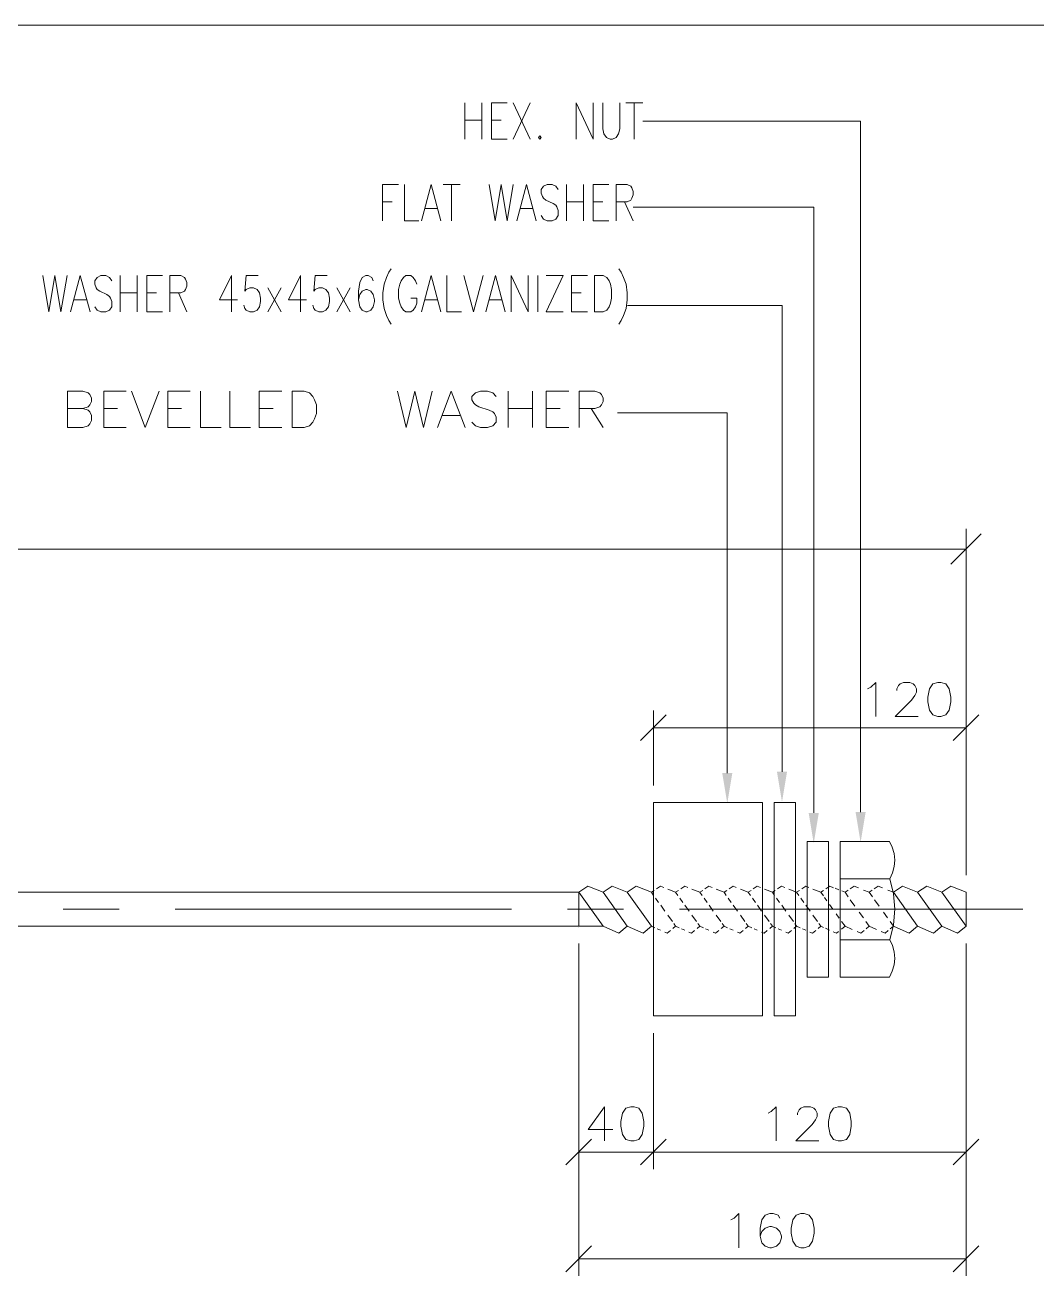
# Model space of a CAD drawing. Header units: millimetres. Extents: x 2 to 579, y 1 to 405.
# Drawn here: x 207.4 to 252.5, y 155.8 to 211.6 of the extents above; entities that cross this region are included whole.
import ezdxf

# ---------------------------------------------------------------- set-up
doc = ezdxf.new("R2010")
doc.units = ezdxf.units.MM
doc.linetypes.add('XKITLINE00', pattern=[0])
doc.layers.add('GraphicObject', color=6, linetype='Continuous', lineweight=0)
doc.layers.add('LinkedObject', color=7, linetype='Continuous', lineweight=0)

# ---------------------------------------------------------------- blocks, each defined once
blk = doc.blocks.new('*A3')
at = {"layer": 'GraphicObject', "color": 3, "linetype": 'XKITLINE00', "lineweight": 0}
blk.add_line((254.94, 211.629), (120.38, 211.629), dxfattribs=at)
blk = doc.blocks.new('*A4')
at = {"layer": 'LinkedObject'}
for points in [[(238.927, 178.242), (238.702, 176.892), (238.477, 178.242)], [(241.369, 178.303), (241.144, 176.953), (240.919, 178.303)], [(242.784, 176.463), (242.559, 175.113), (242.334, 176.463)], [(244.877, 176.503), (244.652, 175.153), (244.427, 176.503)]]:
    blk.add_hatch(color=1, dxfattribs=at).paths.add_polyline_path(points, flags=17)
at = {"layer": 'LinkedObject', "color": 2, "linetype": 'XKITLINE00', "lineweight": 0}
for p, q in [((226.989, 208.155), (226.989, 206.535)), ((227.745, 208.155), (227.745, 206.535)), ((228.177, 206.535), (228.177, 208.155)), ((228.177, 208.155), (228.879, 208.155)), ((229.905, 208.155), (229.149, 206.535)), ((229.149, 208.155), (229.905, 206.535)), ((231.957, 206.535), (231.957, 208.155)), ((231.957, 208.155), (232.713, 206.535)), ((232.713, 206.535), (232.713, 208.155)), ((233.145, 208.155), (233.145, 206.998)), ((233.901, 206.998), (233.901, 208.155)), ((234.171, 208.155), (234.927, 208.155)), ((234.549, 208.155), (234.549, 206.535)), ((226.989, 207.384), (227.745, 207.384)), ((228.177, 207.384), (228.609, 207.384)), ((230.337, 206.689), (230.283, 206.612)), ((230.283, 206.612), (230.337, 206.535)), ((230.391, 206.612), (230.337, 206.689)), ((230.337, 206.535), (230.391, 206.612)), ((233.145, 206.998), (233.199, 206.766)), ((233.199, 206.766), (233.307, 206.612)), ((233.307, 206.612), (233.469, 206.535)), ((233.577, 206.535), (233.739, 206.612)), ((233.739, 206.612), (233.847, 206.766)), ((233.847, 206.766), (233.901, 206.998)), ((228.879, 206.535), (228.177, 206.535)), ((233.469, 206.535), (233.577, 206.535)), ((223.322, 202.894), (223.322, 204.514)), ((223.322, 204.514), (224.024, 204.514)), ((224.294, 204.514), (224.294, 202.894)), ((225.05, 202.894), (225.482, 204.514)), ((225.482, 204.514), (225.914, 202.894)), ((226.022, 204.514), (226.778, 204.514)), ((226.4, 204.514), (226.4, 202.894)), ((228.074, 204.514), (228.344, 202.894)), ((228.344, 202.894), (228.614, 204.514)), ((228.614, 204.514), (228.884, 202.894)), ((228.884, 202.894), (229.154, 204.514)), ((229.316, 202.894), (229.748, 204.514)), ((229.748, 204.514), (230.18, 202.894)), ((230.396, 204.282), (230.504, 204.436)), ((230.504, 204.436), (230.666, 204.514)), ((230.666, 204.514), (230.882, 204.514)), ((230.882, 204.514), (231.044, 204.436)), ((231.044, 204.436), (231.152, 204.282)), ((231.53, 204.514), (231.53, 202.894)), ((232.286, 204.514), (232.286, 202.894)), ((232.718, 202.894), (232.718, 204.514)), ((232.718, 204.514), (233.42, 204.514)), ((233.744, 202.894), (233.744, 204.514)), ((233.744, 204.514), (234.23, 204.514)), ((234.23, 204.514), (234.392, 204.436)), ((234.392, 204.436), (234.446, 204.359)), ((234.446, 204.359), (234.5, 204.205)), ((230.396, 204.128), (230.396, 204.282)), ((230.45, 203.974), (230.396, 204.128)), ((230.504, 203.896), (230.45, 203.974)), ((230.612, 203.819), (230.504, 203.896)), ((230.936, 203.665), (230.612, 203.819)), ((234.392, 203.819), (234.23, 203.742)), ((234.446, 203.896), (234.392, 203.819)), ((234.5, 204.051), (234.446, 203.896)), ((234.5, 204.205), (234.5, 204.051)), ((223.322, 203.742), (223.754, 203.742)), ((225.212, 203.434), (225.752, 203.434)), ((229.478, 203.434), (230.018, 203.434)), ((231.044, 203.588), (230.936, 203.665)), ((231.098, 203.511), (231.044, 203.588)), ((231.152, 203.356), (231.098, 203.511)), ((231.152, 203.125), (231.152, 203.356)), ((231.53, 203.742), (232.286, 203.742)), ((232.718, 203.742), (233.15, 203.742)), ((234.23, 203.742), (233.744, 203.742)), ((234.122, 203.742), (234.5, 202.894)), ((224.294, 202.894), (224.942, 202.894)), ((230.396, 203.125), (230.504, 202.971)), ((230.504, 202.971), (230.666, 202.894)), ((230.666, 202.894), (230.882, 202.894)), ((230.882, 202.894), (231.044, 202.971)), ((231.044, 202.971), (231.152, 203.125)), ((233.42, 202.894), (232.718, 202.894)), ((208.158, 200.444), (208.428, 198.824)), ((208.428, 198.824), (208.698, 200.444)), ((208.698, 200.444), (208.968, 198.824)), ((208.968, 198.824), (209.238, 200.444)), ((209.4, 198.824), (209.832, 200.444)), ((209.832, 200.444), (210.264, 198.824)), ((210.588, 200.367), (210.75, 200.444)), ((210.75, 200.444), (210.966, 200.444)), ((210.966, 200.444), (211.128, 200.367)), ((211.614, 200.444), (211.614, 198.824)), ((212.37, 200.444), (212.37, 198.824)), ((212.802, 198.824), (212.802, 200.444)), ((212.802, 200.444), (213.504, 200.444)), ((213.828, 198.824), (213.828, 200.444)), ((213.828, 200.444), (214.314, 200.444)), ((214.314, 200.444), (214.476, 200.367)), ((216.582, 200.444), (216.042, 199.364)), ((216.582, 198.824), (216.582, 200.444)), ((217.176, 199.749), (217.23, 200.444)), ((217.23, 200.444), (217.77, 200.444)), ((219.66, 200.444), (219.12, 199.364)), ((219.66, 198.824), (219.66, 200.444)), ((220.254, 199.749), (220.308, 200.444)), ((220.308, 200.444), (220.848, 200.444)), ((222.576, 200.444), (222.414, 200.367)), ((222.684, 200.444), (222.576, 200.444)), ((222.846, 200.367), (222.684, 200.444)), ((223.494, 200.367), (223.602, 200.598)), ((223.602, 200.598), (223.71, 200.752)), ((224.358, 200.444), (224.25, 200.367)), ((224.574, 200.444), (224.358, 200.444)), ((224.682, 200.367), (224.574, 200.444)), ((225.06, 198.824), (225.492, 200.444)), ((225.492, 200.444), (225.924, 198.824)), ((226.194, 200.444), (226.194, 198.824)), ((226.95, 200.444), (227.382, 198.824)), ((227.382, 198.824), (227.814, 200.444)), ((227.922, 198.824), (228.354, 200.444)), ((228.354, 200.444), (228.786, 198.824)), ((229.056, 198.824), (229.056, 200.444)), ((229.056, 200.444), (229.812, 198.824)), ((229.812, 198.824), (229.812, 200.444)), ((230.244, 200.444), (230.244, 198.824)), ((230.622, 200.444), (231.378, 200.444)), ((231.378, 200.444), (230.622, 198.824)), ((231.756, 198.824), (231.756, 200.444)), ((231.756, 200.444), (232.458, 200.444)), ((232.782, 198.824), (232.782, 200.444)), ((232.782, 200.444), (233.16, 200.444)), ((233.16, 200.444), (233.322, 200.367)), ((233.97, 200.598), (233.862, 200.752)), ((234.078, 200.367), (233.97, 200.598)), ((210.48, 200.212), (210.588, 200.367)), ((210.48, 200.058), (210.48, 200.212)), ((210.534, 199.904), (210.48, 200.058)), ((210.588, 199.827), (210.534, 199.904)), ((211.128, 200.367), (211.236, 200.212)), ((214.476, 200.367), (214.53, 200.289)), ((214.53, 200.289), (214.584, 200.135)), ((214.584, 199.981), (214.53, 199.827)), ((214.584, 200.135), (214.584, 199.981)), ((217.392, 199.904), (217.23, 199.827)), ((217.554, 199.904), (217.392, 199.904)), ((217.716, 199.827), (217.554, 199.904)), ((218.796, 199.904), (218.202, 198.824)), ((218.202, 199.904), (218.796, 198.824)), ((220.47, 199.904), (220.308, 199.827)), ((220.632, 199.904), (220.47, 199.904)), ((220.794, 199.827), (220.632, 199.904)), ((221.874, 199.904), (221.28, 198.824)), ((221.28, 199.904), (221.874, 198.824)), ((222.306, 200.135), (222.252, 199.749)), ((222.414, 200.367), (222.306, 200.135)), ((222.9, 200.212), (222.846, 200.367)), ((223.332, 199.672), (223.386, 200.058)), ((223.386, 200.058), (223.494, 200.367)), ((224.088, 200.058), (224.034, 199.827)), ((224.142, 200.212), (224.088, 200.058)), ((224.25, 200.367), (224.142, 200.212)), ((224.79, 200.212), (224.682, 200.367)), ((224.844, 200.058), (224.79, 200.212)), ((233.322, 200.367), (233.43, 200.212)), ((233.43, 200.212), (233.484, 200.058)), ((233.484, 200.058), (233.538, 199.827)), ((234.186, 200.058), (234.078, 200.367)), ((234.24, 199.672), (234.186, 200.058)), ((209.562, 199.364), (210.102, 199.364)), ((210.696, 199.749), (210.588, 199.827)), ((211.02, 199.595), (210.696, 199.749)), ((211.128, 199.518), (211.02, 199.595)), ((211.182, 199.441), (211.128, 199.518)), ((211.236, 199.287), (211.182, 199.441)), ((211.614, 199.672), (212.37, 199.672)), ((212.802, 199.672), (213.234, 199.672)), ((214.314, 199.672), (213.828, 199.672)), ((214.206, 199.672), (214.584, 198.824)), ((214.476, 199.749), (214.314, 199.672)), ((214.53, 199.827), (214.476, 199.749)), ((216.042, 199.364), (216.852, 199.364)), ((217.23, 199.827), (217.176, 199.749)), ((217.824, 199.672), (217.716, 199.827)), ((217.878, 199.441), (217.824, 199.672)), ((217.878, 199.287), (217.878, 199.441)), ((219.12, 199.364), (219.93, 199.364)), ((220.308, 199.827), (220.254, 199.749)), ((220.902, 199.672), (220.794, 199.827)), ((220.956, 199.441), (220.902, 199.672)), ((220.956, 199.287), (220.956, 199.441)), ((222.252, 199.749), (222.252, 199.364)), ((222.306, 199.595), (222.252, 199.364)), ((222.252, 199.364), (222.306, 199.055)), ((222.414, 199.749), (222.306, 199.595)), ((222.576, 199.827), (222.414, 199.749)), ((222.63, 199.827), (222.576, 199.827)), ((222.792, 199.749), (222.63, 199.827)), ((222.9, 199.595), (222.792, 199.749)), ((222.954, 199.364), (222.9, 199.595)), ((222.954, 199.287), (222.954, 199.364)), ((223.332, 199.364), (223.332, 199.672)), ((223.386, 198.978), (223.332, 199.364)), ((224.034, 199.827), (224.034, 199.441)), ((224.034, 199.441), (224.088, 199.209)), ((224.844, 199.441), (224.574, 199.441)), ((224.844, 199.209), (224.844, 199.441)), ((225.222, 199.364), (225.762, 199.364)), ((228.084, 199.364), (228.624, 199.364)), ((231.756, 199.672), (232.188, 199.672)), ((233.538, 199.441), (233.484, 199.209)), ((233.538, 199.827), (233.538, 199.441)), ((234.186, 198.978), (234.24, 199.364)), ((234.24, 199.364), (234.24, 199.672)), ((210.48, 199.055), (210.588, 198.901)), ((210.588, 198.901), (210.75, 198.824)), ((210.75, 198.824), (210.966, 198.824)), ((210.966, 198.824), (211.128, 198.901)), ((211.128, 198.901), (211.236, 199.055)), ((211.236, 199.055), (211.236, 199.287)), ((213.504, 198.824), (212.802, 198.824)), ((217.122, 199.132), (217.176, 198.978)), ((217.176, 198.978), (217.23, 198.901)), ((217.23, 198.901), (217.392, 198.824)), ((217.392, 198.824), (217.554, 198.824)), ((217.554, 198.824), (217.716, 198.901)), ((217.716, 198.901), (217.824, 199.055)), ((217.824, 199.055), (217.878, 199.287)), ((220.2, 199.132), (220.254, 198.978)), ((220.254, 198.978), (220.308, 198.901)), ((220.308, 198.901), (220.47, 198.824)), ((220.47, 198.824), (220.632, 198.824)), ((220.632, 198.824), (220.794, 198.901)), ((220.794, 198.901), (220.902, 199.055)), ((220.902, 199.055), (220.956, 199.287)), ((222.306, 199.055), (222.414, 198.901)), ((222.414, 198.901), (222.576, 198.824)), ((222.576, 198.824), (222.63, 198.824)), ((222.63, 198.824), (222.792, 198.901)), ((222.792, 198.901), (222.9, 199.055)), ((222.9, 199.055), (222.954, 199.287)), ((223.494, 198.669), (223.386, 198.978)), ((224.088, 199.209), (224.142, 199.055)), ((224.142, 199.055), (224.25, 198.901)), ((224.25, 198.901), (224.358, 198.824)), ((224.358, 198.824), (224.574, 198.824)), ((224.574, 198.824), (224.682, 198.901)), ((224.682, 198.901), (224.79, 199.055)), ((224.79, 199.055), (224.844, 199.209)), ((226.194, 198.824), (226.842, 198.824)), ((230.622, 198.824), (231.378, 198.824)), ((232.458, 198.824), (231.756, 198.824)), ((233.16, 198.824), (232.782, 198.824)), ((233.322, 198.901), (233.16, 198.824)), ((233.43, 199.055), (233.322, 198.901)), ((233.484, 199.209), (233.43, 199.055)), ((234.078, 198.669), (234.186, 198.978)), ((223.602, 198.438), (223.494, 198.669)), ((223.71, 198.284), (223.602, 198.438)), ((233.862, 198.284), (233.97, 198.438)), ((233.97, 198.438), (234.078, 198.669)), ((209.256, 193.668), (209.256, 195.288)), ((209.256, 195.288), (209.95, 195.288)), ((209.95, 195.288), (210.182, 195.211)), ((210.182, 195.211), (210.259, 195.134)), ((210.259, 195.134), (210.336, 194.98)), ((210.336, 194.98), (210.336, 194.826)), ((210.876, 193.668), (210.876, 195.288)), ((210.876, 195.288), (211.879, 195.288)), ((212.11, 195.288), (212.728, 193.668)), ((212.728, 193.668), (213.345, 195.288)), ((213.73, 193.668), (213.73, 195.288)), ((213.73, 195.288), (214.733, 195.288)), ((215.196, 195.288), (215.196, 193.668)), ((216.508, 195.288), (216.508, 193.668)), ((217.819, 193.668), (217.819, 195.288)), ((217.819, 195.288), (218.822, 195.288)), ((219.285, 193.668), (219.285, 195.288)), ((219.285, 195.288), (219.825, 195.288)), ((219.825, 195.288), (220.056, 195.211)), ((220.056, 195.211), (220.21, 195.057)), ((220.21, 195.057), (220.288, 194.903)), ((220.288, 194.903), (220.365, 194.671)), ((223.99, 195.288), (224.376, 193.668)), ((224.376, 193.668), (224.762, 195.288)), ((224.762, 195.288), (225.148, 193.668)), ((225.148, 193.668), (225.533, 195.288)), ((225.765, 193.668), (226.382, 195.288)), ((226.382, 195.288), (226.999, 193.668)), ((227.308, 195.057), (227.462, 195.211)), ((227.308, 194.903), (227.308, 195.057)), ((227.385, 194.748), (227.308, 194.903)), ((227.462, 195.211), (227.693, 195.288)), ((227.693, 195.288), (228.002, 195.288)), ((228.002, 195.288), (228.233, 195.211)), ((228.233, 195.211), (228.388, 195.057)), ((228.928, 195.288), (228.928, 193.668)), ((230.008, 195.288), (230.008, 193.668)), ((230.625, 193.668), (230.625, 195.288)), ((230.625, 195.288), (231.628, 195.288)), ((232.09, 193.668), (232.09, 195.288)), ((232.09, 195.288), (232.785, 195.288)), ((232.785, 195.288), (233.016, 195.211)), ((233.016, 195.211), (233.093, 195.134)), ((233.093, 195.134), (233.17, 194.98)), ((233.17, 194.98), (233.17, 194.826)), ((209.95, 194.517), (209.256, 194.517)), ((209.256, 194.517), (209.95, 194.517)), ((210.182, 194.594), (209.95, 194.517)), ((209.95, 194.517), (210.182, 194.44)), ((210.259, 194.671), (210.182, 194.594)), ((210.182, 194.44), (210.259, 194.363)), ((210.336, 194.826), (210.259, 194.671)), ((210.259, 194.363), (210.336, 194.208)), ((210.876, 194.517), (211.493, 194.517)), ((213.73, 194.517), (214.348, 194.517)), ((217.819, 194.517), (218.436, 194.517)), ((220.365, 194.671), (220.365, 194.286)), ((227.462, 194.671), (227.385, 194.748)), ((227.616, 194.594), (227.462, 194.671)), ((228.079, 194.44), (227.616, 194.594)), ((228.233, 194.363), (228.079, 194.44)), ((228.31, 194.286), (228.233, 194.363)), ((228.928, 194.517), (230.008, 194.517)), ((230.625, 194.517), (231.242, 194.517)), ((232.785, 194.517), (232.09, 194.517)), ((232.63, 194.517), (233.17, 193.668)), ((233.016, 194.594), (232.785, 194.517)), ((233.093, 194.671), (233.016, 194.594)), ((233.17, 194.826), (233.093, 194.671)), ((210.182, 193.746), (209.95, 193.668)), ((210.259, 193.823), (210.182, 193.746)), ((210.336, 193.977), (210.259, 193.823)), ((210.336, 194.208), (210.336, 193.977)), ((220.056, 193.746), (219.825, 193.668)), ((220.21, 193.9), (220.056, 193.746)), ((220.288, 194.054), (220.21, 193.9)), ((220.365, 194.286), (220.288, 194.054)), ((225.996, 194.208), (226.768, 194.208)), ((227.308, 193.9), (227.462, 193.746)), ((227.462, 193.746), (227.693, 193.668)), ((228.002, 193.668), (228.233, 193.746)), ((228.233, 193.746), (228.388, 193.9)), ((228.388, 194.131), (228.31, 194.286)), ((228.388, 193.9), (228.388, 194.131)), ((209.95, 193.668), (209.256, 193.668)), ((211.879, 193.668), (210.876, 193.668)), ((214.733, 193.668), (213.73, 193.668)), ((215.196, 193.668), (216.122, 193.668)), ((216.508, 193.668), (217.433, 193.668)), ((218.822, 193.668), (217.819, 193.668)), ((219.825, 193.668), (219.285, 193.668)), ((227.693, 193.668), (228.002, 193.668)), ((231.628, 193.668), (230.625, 193.668))]:
    blk.add_line(p, q, dxfattribs=at)
at = {"layer": 'LinkedObject', "color": 1, "linetype": 'XKITLINE00', "lineweight": 0}
for p, q in [((244.652, 207.345), (234.931, 207.345)), ((244.652, 176.503), (244.652, 207.345)), ((242.559, 203.496), (234.504, 203.496)), ((242.559, 176.463), (242.559, 203.496)), ((241.144, 199.113), (234.244, 199.113)), ((241.144, 178.303), (241.144, 199.113)), ((238.702, 194.325), (233.796, 194.325)), ((238.702, 178.242), (238.702, 194.325)), ((248.681, 187.565), (250.031, 188.915)), ((249.356, 173.823), (249.356, 189.14)), ((249.356, 188.24), (126.881, 188.24)), ((235.402, 177.696), (235.402, 181.031)), ((249.356, 173.688), (249.356, 181.031)), ((235.976, 180.839), (234.828, 179.692)), ((248.782, 179.692), (249.93, 180.839)), ((235.402, 180.266), (249.356, 180.266)), ((232.076, 170.644), (232.076, 155.799)), ((232.076, 170.601), (232.076, 160.562)), ((249.356, 170.644), (249.356, 155.799)), ((249.356, 169.564), (249.356, 160.562)), ((235.402, 166.637), (235.402, 160.562)), ((235.402, 165.505), (235.402, 160.562)), ((232.65, 161.901), (231.502, 160.753)), ((234.828, 160.753), (235.976, 161.901)), ((235.976, 161.901), (234.828, 160.753)), ((248.782, 160.753), (249.93, 161.901)), ((232.076, 161.327), (235.402, 161.327)), ((235.402, 161.327), (249.356, 161.327)), ((232.65, 157.138), (231.502, 155.99)), ((248.782, 155.99), (249.93, 157.138)), ((249.356, 156.564), (232.076, 156.564))]:
    blk.add_line(p, q, dxfattribs=at)
at = {"layer": 'LinkedObject', "color": 7, "linetype": 'XKITLINE00', "lineweight": 0}
for p, q in [((244.959, 182.002), (245.105, 182.074)), ((245.105, 182.074), (245.324, 182.293)), ((245.324, 182.293), (245.324, 180.763)), ((246.271, 182.002), (246.344, 182.147)), ((246.344, 182.147), (246.416, 182.22)), ((246.416, 182.22), (246.562, 182.293)), ((246.562, 182.293), (246.854, 182.293)), ((246.854, 182.293), (246.999, 182.22)), ((246.999, 182.22), (247.072, 182.147)), ((247.072, 182.147), (247.145, 182.002)), ((247.874, 182.22), (247.728, 182.002)), ((248.092, 182.293), (247.874, 182.22)), ((248.238, 182.293), (248.092, 182.293)), ((248.456, 182.22), (248.238, 182.293)), ((248.602, 182.002), (248.456, 182.22)), ((246.926, 181.492), (246.198, 180.763)), ((246.271, 181.929), (246.271, 182.002)), ((247.072, 181.71), (246.926, 181.492)), ((247.145, 181.856), (247.072, 181.71)), ((247.145, 182.002), (247.145, 181.856)), ((247.728, 182.002), (247.655, 181.637)), ((247.655, 181.637), (247.655, 181.419)), ((248.675, 181.637), (248.602, 182.002)), ((248.675, 181.419), (248.675, 181.637)), ((247.655, 181.419), (247.728, 181.054)), ((247.728, 181.054), (247.874, 180.836)), ((248.456, 180.836), (248.602, 181.054)), ((248.602, 181.054), (248.675, 181.419)), ((246.198, 180.763), (247.218, 180.763)), ((247.874, 180.836), (248.092, 180.763)), ((248.092, 180.763), (248.238, 180.763)), ((248.238, 180.763), (248.456, 180.836)), ((249.356, 180.266), (249.356, 180.266)), ((235.402, 176.931), (235.402, 176.931)), ((232.482, 173.193), (232.076, 172.923)), ((232.482, 173.193), (232.076, 172.923)), ((233.156, 172.923), (232.482, 173.193)), ((233.156, 172.923), (232.482, 173.193)), ((233.562, 173.193), (233.156, 172.923)), ((233.562, 173.193), (233.156, 172.923)), ((234.236, 172.923), (233.562, 173.193)), ((234.236, 172.923), (233.562, 173.193)), ((234.642, 173.193), (234.236, 172.923)), ((235.316, 172.923), (234.642, 173.193)), ((235.722, 173.193), (235.542, 173.073)), ((235.863, 173.136), (235.722, 173.193)), ((236.802, 173.193), (236.622, 173.073)), ((236.943, 173.136), (236.802, 173.193)), ((237.882, 173.193), (237.702, 173.073)), ((238.023, 173.136), (237.882, 173.193)), ((238.962, 173.193), (238.782, 173.073)), ((239.103, 173.136), (238.962, 173.193)), ((240.042, 173.193), (239.862, 173.073)), ((240.183, 173.136), (240.042, 173.193)), ((241.122, 173.193), (240.942, 173.073)), ((241.263, 173.136), (241.122, 173.193)), ((242.202, 173.193), (242.022, 173.073)), ((242.343, 173.136), (242.202, 173.193)), ((243.282, 173.193), (243.099, 173.071)), ((243.445, 173.128), (243.282, 173.193)), ((243.686, 173.031), (243.515, 173.1)), ((244.362, 173.193), (244.179, 173.071)), ((244.555, 173.115), (244.362, 173.193)), ((245.442, 173.193), (245.259, 173.071)), ((245.635, 173.115), (245.442, 173.193)), ((246.522, 173.193), (246.116, 172.923)), ((247.196, 172.923), (246.522, 173.193)), ((247.602, 173.193), (247.196, 172.923)), ((248.276, 172.923), (247.602, 173.193)), ((248.682, 173.193), (248.276, 172.923)), ((249.356, 172.923), (248.682, 173.193)), ((144.161, 172.923), (232.076, 172.923)), ((233.156, 171.409), (232.076, 172.923)), ((232.076, 172.923), (232.076, 171.409)), ((233.156, 171.409), (232.076, 172.923)), ((234.236, 171.409), (233.156, 172.923)), ((234.236, 171.409), (233.156, 172.923)), ((235.316, 171.409), (234.236, 172.923)), ((235.446, 173.01), (235.316, 172.923)), ((235.416, 172.783), (235.316, 172.923)), ((235.639, 172.471), (235.503, 172.661)), ((236.396, 172.923), (236.045, 173.063)), ((236.526, 173.01), (236.396, 172.923)), ((236.496, 172.783), (236.396, 172.923)), ((236.719, 172.471), (236.583, 172.661)), ((237.476, 172.923), (237.125, 173.063)), ((237.606, 173.01), (237.476, 172.923)), ((237.576, 172.783), (237.476, 172.923)), ((237.799, 172.471), (237.663, 172.661)), ((238.556, 172.923), (238.205, 173.063)), ((238.686, 173.01), (238.556, 172.923)), ((238.656, 172.783), (238.556, 172.923)), ((238.879, 172.471), (238.743, 172.661)), ((239.636, 172.923), (239.285, 173.063)), ((239.766, 173.01), (239.636, 172.923)), ((239.736, 172.783), (239.636, 172.923)), ((239.959, 172.471), (239.823, 172.661)), ((240.716, 172.923), (240.365, 173.063)), ((240.846, 173.01), (240.716, 172.923)), ((240.816, 172.783), (240.716, 172.923)), ((241.039, 172.471), (240.903, 172.661)), ((241.796, 172.923), (241.445, 173.063)), ((241.926, 173.01), (241.796, 172.923)), ((241.896, 172.783), (241.796, 172.923)), ((242.119, 172.471), (241.983, 172.661)), ((242.876, 172.923), (242.525, 173.063)), ((242.99, 172.999), (242.876, 172.923)), ((242.991, 172.763), (242.876, 172.923)), ((243.145, 172.546), (243.04, 172.693)), ((243.956, 172.923), (243.81, 172.982)), ((244.094, 173.015), (243.956, 172.923)), ((244.102, 172.718), (243.956, 172.923)), ((244.393, 172.311), (244.192, 172.592)), ((245.036, 172.923), (244.786, 173.023)), ((245.174, 173.015), (245.036, 172.923)), ((245.182, 172.718), (245.036, 172.923)), ((245.473, 172.311), (245.272, 172.592)), ((246.116, 172.923), (245.866, 173.023)), ((247.196, 171.409), (246.116, 172.923)), ((248.276, 171.409), (247.196, 172.923)), ((249.356, 171.409), (248.276, 172.923)), ((249.356, 172.923), (249.356, 172.923)), ((249.356, 172.923), (249.356, 172.923)), ((249.356, 172.923), (249.356, 171.409)), ((235.915, 172.083), (235.73, 172.343)), ((236.995, 172.083), (236.81, 172.343)), ((238.075, 172.083), (237.89, 172.343)), ((239.155, 172.083), (238.97, 172.343)), ((240.235, 172.083), (240.05, 172.343)), ((241.315, 172.083), (241.13, 172.343)), ((242.395, 172.083), (242.21, 172.343)), ((243.416, 172.166), (243.269, 172.372)), ((243.698, 171.771), (243.558, 171.967)), ((244.773, 171.778), (244.586, 172.04)), ((245.853, 171.778), (245.666, 172.04)), ((232.076, 171.409), (143.081, 171.409)), ((232.076, 171.409), (232.076, 171.409)), ((232.076, 171.409), (233.156, 171.409)), ((233.156, 171.409), (233.862, 171.094)), ((233.156, 171.409), (233.862, 171.094)), ((233.862, 171.094), (234.236, 171.409)), ((233.862, 171.094), (234.236, 171.409)), ((234.236, 171.409), (234.942, 171.094)), ((234.942, 171.094), (235.316, 171.409)), ((235.316, 171.409), (235.23, 171.529)), ((235.316, 171.409), (235.475, 171.338)), ((236.25, 171.614), (236.045, 171.901)), ((236.276, 171.308), (236.396, 171.409)), ((236.396, 171.409), (236.31, 171.529)), ((236.396, 171.409), (236.555, 171.338)), ((237.33, 171.614), (237.125, 171.901)), ((237.356, 171.308), (237.476, 171.409)), ((237.476, 171.409), (237.39, 171.529)), ((237.476, 171.409), (237.635, 171.338)), ((238.41, 171.614), (238.205, 171.901)), ((238.436, 171.308), (238.556, 171.409)), ((238.556, 171.409), (238.47, 171.529)), ((238.556, 171.409), (238.715, 171.338)), ((239.49, 171.614), (239.285, 171.901)), ((239.516, 171.308), (239.636, 171.409)), ((239.636, 171.409), (239.55, 171.529)), ((239.636, 171.409), (239.795, 171.338)), ((240.57, 171.614), (240.365, 171.901)), ((240.596, 171.308), (240.716, 171.409)), ((240.716, 171.409), (240.63, 171.529)), ((240.716, 171.409), (240.875, 171.338)), ((241.65, 171.614), (241.445, 171.901)), ((241.676, 171.308), (241.796, 171.409)), ((241.796, 171.409), (241.71, 171.529)), ((241.796, 171.409), (241.955, 171.338)), ((242.73, 171.614), (242.525, 171.901)), ((242.756, 171.308), (242.876, 171.409)), ((242.876, 171.409), (242.79, 171.529)), ((242.876, 171.409), (242.991, 171.358)), ((243.792, 171.272), (243.956, 171.409)), ((243.956, 171.409), (243.804, 171.622)), ((243.956, 171.409), (244.276, 171.266)), ((245.036, 171.409), (244.891, 171.613)), ((244.893, 171.289), (245.036, 171.409)), ((245.036, 171.409), (245.356, 171.266)), ((246.116, 171.409), (245.971, 171.613)), ((245.973, 171.289), (246.116, 171.409)), ((246.116, 171.409), (246.822, 171.094)), ((246.822, 171.094), (247.196, 171.409)), ((247.196, 171.409), (247.902, 171.094)), ((247.902, 171.094), (248.276, 171.409)), ((248.276, 171.409), (248.982, 171.094)), ((248.982, 171.094), (249.356, 171.409)), ((249.356, 171.409), (249.356, 171.409)), ((232.076, 171.366), (232.076, 171.366)), ((235.575, 171.293), (235.721, 171.228)), ((235.911, 171.143), (236.022, 171.094)), ((236.022, 171.094), (236.166, 171.216)), ((236.655, 171.293), (236.801, 171.228)), ((236.991, 171.143), (237.102, 171.094)), ((237.102, 171.094), (237.246, 171.216)), ((237.735, 171.293), (237.881, 171.228)), ((238.071, 171.143), (238.182, 171.094)), ((238.182, 171.094), (238.326, 171.216)), ((238.815, 171.293), (238.961, 171.228)), ((239.151, 171.143), (239.262, 171.094)), ((239.262, 171.094), (239.406, 171.216)), ((239.895, 171.293), (240.041, 171.228)), ((240.231, 171.143), (240.342, 171.094)), ((240.342, 171.094), (240.486, 171.216)), ((240.975, 171.293), (241.121, 171.228)), ((241.311, 171.143), (241.422, 171.094)), ((241.422, 171.094), (241.566, 171.216)), ((242.055, 171.293), (242.201, 171.228)), ((242.391, 171.143), (242.502, 171.094)), ((242.502, 171.094), (242.646, 171.216)), ((243.083, 171.317), (243.27, 171.233)), ((243.422, 171.165), (243.582, 171.094)), ((243.582, 171.094), (243.67, 171.168)), ((244.494, 171.169), (244.662, 171.094)), ((244.662, 171.094), (244.808, 171.217)), ((245.574, 171.169), (245.742, 171.094)), ((245.742, 171.094), (245.888, 171.217)), ((249.356, 170.329), (249.356, 170.329)), ((235.402, 167.402), (235.402, 167.402)), ((235.402, 166.27), (235.402, 166.27)), ((233.229, 163.354), (232.5, 162.334)), ((233.229, 161.824), (233.229, 163.354)), ((234.03, 163.063), (233.958, 162.699)), ((234.176, 163.282), (234.03, 163.063)), ((234.395, 163.354), (234.176, 163.282)), ((234.54, 163.354), (234.395, 163.354)), ((234.759, 163.282), (234.54, 163.354)), ((234.905, 163.063), (234.759, 163.282)), ((234.978, 162.699), (234.905, 163.063)), ((240.521, 163.063), (240.667, 163.136)), ((240.667, 163.136), (240.885, 163.354)), ((240.885, 163.354), (240.885, 161.824)), ((241.833, 163.063), (241.905, 163.209)), ((241.833, 162.99), (241.833, 163.063)), ((241.905, 163.209), (241.978, 163.282)), ((241.978, 163.282), (242.124, 163.354)), ((242.124, 163.354), (242.415, 163.354)), ((242.415, 163.354), (242.561, 163.282)), ((242.561, 163.282), (242.634, 163.209)), ((242.634, 163.209), (242.707, 163.063)), ((242.707, 163.063), (242.707, 162.917)), ((243.29, 163.063), (243.217, 162.699)), ((243.435, 163.282), (243.29, 163.063)), ((243.654, 163.354), (243.435, 163.282)), ((243.8, 163.354), (243.654, 163.354)), ((244.018, 163.282), (243.8, 163.354)), ((244.164, 163.063), (244.018, 163.282)), ((244.237, 162.699), (244.164, 163.063)), ((233.958, 162.699), (233.958, 162.48)), ((233.958, 162.48), (234.03, 162.116)), ((234.905, 162.116), (234.978, 162.48)), ((234.978, 162.48), (234.978, 162.699)), ((242.488, 162.553), (241.76, 161.824)), ((242.634, 162.772), (242.488, 162.553)), ((242.707, 162.917), (242.634, 162.772)), ((243.217, 162.699), (243.217, 162.48)), ((243.217, 162.48), (243.29, 162.116)), ((244.164, 162.116), (244.237, 162.48)), ((244.237, 162.48), (244.237, 162.699)), ((232.5, 162.334), (233.593, 162.334)), ((234.03, 162.116), (234.176, 161.897)), ((234.759, 161.897), (234.905, 162.116)), ((243.29, 162.116), (243.435, 161.897)), ((244.018, 161.897), (244.164, 162.116)), ((234.176, 161.897), (234.395, 161.824)), ((234.395, 161.824), (234.54, 161.824)), ((234.54, 161.824), (234.759, 161.897)), ((241.76, 161.824), (242.78, 161.824)), ((243.435, 161.897), (243.654, 161.824)), ((243.654, 161.824), (243.8, 161.824)), ((243.8, 161.824), (244.018, 161.897)), ((235.402, 161.327), (235.402, 161.327)), ((249.356, 161.327), (249.356, 161.327)), ((239.004, 158.373), (239.222, 158.591)), ((239.222, 158.591), (239.222, 157.061)), ((240.607, 158.591), (240.388, 158.518)), ((240.752, 158.591), (240.607, 158.591)), ((240.971, 158.518), (240.752, 158.591)), ((241.991, 158.591), (241.772, 158.518)), ((242.137, 158.591), (241.991, 158.591)), ((242.355, 158.518), (242.137, 158.591)), ((238.858, 158.3), (239.004, 158.373)), ((240.242, 158.3), (240.169, 157.936)), ((240.388, 158.518), (240.242, 158.3)), ((240.607, 158.008), (240.388, 157.936)), ((240.679, 158.008), (240.607, 158.008)), ((240.898, 157.936), (240.679, 158.008)), ((241.044, 158.373), (240.971, 158.518)), ((241.627, 158.3), (241.554, 157.936)), ((241.772, 158.518), (241.627, 158.3)), ((242.501, 158.3), (242.355, 158.518)), ((242.574, 157.936), (242.501, 158.3)), ((240.169, 157.936), (240.169, 157.571)), ((240.242, 157.79), (240.169, 157.571)), ((240.169, 157.571), (240.242, 157.28)), ((240.388, 157.936), (240.242, 157.79)), ((241.044, 157.79), (240.898, 157.936)), ((241.117, 157.571), (241.044, 157.79)), ((241.044, 157.28), (241.117, 157.498)), ((241.117, 157.498), (241.117, 157.571)), ((241.554, 157.936), (241.554, 157.717)), ((241.554, 157.717), (241.627, 157.353)), ((242.501, 157.353), (242.574, 157.717)), ((242.574, 157.717), (242.574, 157.936)), ((240.242, 157.28), (240.388, 157.134)), ((240.388, 157.134), (240.607, 157.061)), ((240.607, 157.061), (240.679, 157.061)), ((240.679, 157.061), (240.898, 157.134)), ((240.898, 157.134), (241.044, 157.28)), ((241.627, 157.353), (241.772, 157.134)), ((241.772, 157.134), (241.991, 157.061)), ((241.991, 157.061), (242.137, 157.061)), ((242.137, 157.061), (242.355, 157.134)), ((242.355, 157.134), (242.501, 157.353)), ((232.076, 156.564), (232.076, 156.564))]:
    blk.add_line(p, q, dxfattribs=at)
at = {"layer": 'LinkedObject', "color": 6, "linetype": 'XKITLINE00', "lineweight": 0}
for p, q in [((235.402, 167.402), (235.402, 176.931)), ((240.268, 176.931), (235.402, 176.931)), ((240.268, 167.402), (240.268, 176.931)), ((240.787, 167.402), (240.787, 176.931)), ((241.746, 176.931), (240.787, 176.931)), ((241.746, 167.402), (241.746, 176.931)), ((242.264, 169.142), (242.264, 175.191)), ((243.223, 175.191), (242.264, 175.191)), ((243.223, 169.142), (243.223, 175.191)), ((243.741, 175.191), (243.741, 172.166)), ((243.741, 175.191), (245.934, 175.191)), ((246.064, 174.931), (245.934, 175.191)), ((246.145, 174.652), (246.064, 174.931)), ((246.174, 174.362), (246.145, 174.652)), ((246.151, 174.072), (246.174, 174.362)), ((245.951, 173.529), (246.076, 173.791)), ((246.076, 173.791), (246.151, 174.072)), ((245.951, 173.529), (243.741, 173.529)), ((246.117, 172.856), (245.951, 173.529)), ((246.173, 172.166), (246.117, 172.856)), ((209.07, 172.166), (211.57, 172.166)), ((214.07, 172.166), (229.07, 172.166)), ((231.57, 172.166), (234.07, 172.166)), ((236.57, 172.166), (251.896, 172.166)), ((243.741, 169.142), (243.741, 172.166)), ((246.117, 171.476), (246.173, 172.166)), ((245.951, 170.804), (246.117, 171.476)), ((245.951, 170.804), (243.741, 170.804)), ((246.076, 170.541), (245.951, 170.804)), ((246.151, 170.261), (246.076, 170.541)), ((246.145, 169.681), (246.174, 169.971)), ((246.174, 169.971), (246.151, 170.261)), ((245.934, 169.142), (246.064, 169.402)), ((246.064, 169.402), (246.145, 169.681)), ((243.223, 169.142), (242.264, 169.142)), ((243.741, 169.142), (245.934, 169.142)), ((240.268, 167.402), (235.402, 167.402)), ((241.746, 167.402), (240.787, 167.402))]:
    blk.add_line(p, q, dxfattribs=at)

msp = doc.modelspace()

# ---------------------------------------------------------------- block references
at = {"lineweight": 0}
for name in ['*A3', '*A4']:
    msp.add_blockref(name, (0, 0), dxfattribs=at)

doc.saveas('drawing.dxf')
